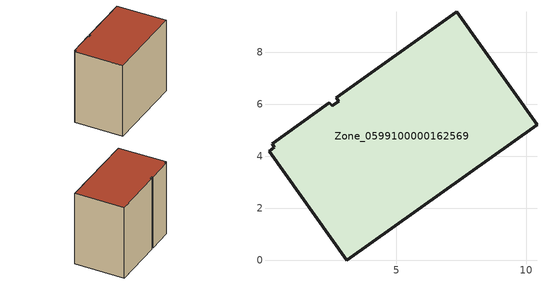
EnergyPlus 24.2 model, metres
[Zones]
Zone_0599100000162569
 floor ground (C_G): 2.43,6.07 2.54,5.95 2.79,6.13 2.69,6.26 7.32,9.56 10.42,5.22 3.1,0 0.1,4.2 0.31,4.35 0.21,4.49 z0
 wall outside (C_F): 10.42,5.22 7.32,9.56 2.69,6.26 2.79,6.13 2.54,5.95 2.43,6.07 0.21,4.49 0.31,4.35 0.1,4.2 3.1,0 10.42,5.22 z0:8.01
 roof outside (C_R): 2.54,5.95 2.43,6.07 0.21,4.49 0.31,4.35 0.1,4.2 3.1,0 10.42,5.22 7.32,9.56 2.69,6.26 2.79,6.13 z8.01
[BUILDING]
Pand.0599100000162569: North Axis=0; Terrain=City; Loads Convergence Tolerance Value=0.04; Temperature Convergence Tolerance Value=0.4; Solar Distribution=FullExterior; Maximum Number of Warmup Days=25; Minimum Number of Warmup Days=1
[Site:Location]
Rotterdam.The.Hague.AP_ZH_NLD Design_Conditions: Latitude=51.96; Longitude=4.45; Time Zone=1; Elevation=-4.5
[SITE:GROUNDTEMPERATURE:BUILDINGSURFACE]
18, 18, 18, 18, 18, 18, 18, 18, 18, 18, 18, 18
[MATERIAL] Thermal Absorptance=0.9; Solar Absorptance=0.7; Visible Absorptance=0.7
Name | Roughness | Thickness | Conductivity | Density | Specific Heat
G.TC.1975-1991 | MediumSmooth | 0.15 | 0.288461 | 540 | 1210
F.TC.1975-1991 | Rough | 0.3 | 0.230769 | 1920 | 840
R.TC.1975-1991 | MediumRough | 0.2 | 0.153846 | 1500 | 1000
[CONSTRUCTION]
C_G: G.TC.1975-1991
C_F: F.TC.1975-1991
C_R: R.TC.1975-1991
[ZONE]
Zone_0599100000162569: Type=1; Multiplier=1; Ceiling Height=Autocalculate; Volume=Autocalculate; Floor Area=autocalculate; Part of Total Floor Area=Yes
[ZONEINFILTRATION:DESIGNFLOWRATE]
Infil_Zone_0599100000162569: Zone or ZoneList or Space or SpaceList=Zone_0599100000162569; Schedule=AlwaysOn; Design Flow Rate Calculation Method=Flow/Area; Flow Rate per Floor Area=0.003; Constant Term Coefficient=1; Temperature Term Coefficient=0; Velocity Term Coefficient=0; Velocity Squared Term Coefficient=0
[HVACTEMPLATE:ZONE:IDEALLOADSAIRSYSTEM]
Zone_0599100000162569: Maximum Heating Supply Air Temperature=50; Minimum Cooling Supply Air Temperature=13; Maximum Heating Supply Air Humidity Ratio=0.0156; Minimum Cooling Supply Air Humidity Ratio=0.0077; Heating Limit=NoLimit; Cooling Limit=NoLimit; Dehumidification Control Type=ConstantSensibleHeatRatio; Cooling Sensible Heat Ratio=0.7; Dehumidification Setpoint=60; Humidification Control Type=None; Humidification Setpoint=30; Outdoor Air Method=None; Outdoor Air Flow Rate per Person=0.00944; Outdoor Air Flow Rate per Zone Floor Area=0; Outdoor Air Flow Rate per Zone=0; Demand Controlled Ventilation Type=None; Outdoor Air Economizer Type=NoEconomizer; Heat Recovery Type=None; Sensible Heat Recovery Effectiveness=0.7; Latent Heat Recovery Effectiveness=0.65
[ZONECONTROL:THERMOSTAT]
ThermostatControl_Zone_0599100000162569: Zone or ZoneList=Zone_0599100000162569; Control Type Schedule=DualSetpointControlType; Control 1=Thermostat_Zone_0599100000162569; Temperature Difference Between Cutout And Setpoint=0
[THERMOSTATSETPOINT:DUALSETPOINT]
Thermostat_Zone_0599100000162569: Heating Setpoint Temperature Schedule=HeatingSetpoint_Zone_0599100000162569; Cooling Setpoint Temperature Schedule=CoolingSetpoint_Zone_0599100000162569
[SCHEDULE:COMPACT]
HeatingSetpoint_Zone_0599100000162569: Through: 12/31, For: AllDays, Until: 24:00, 21
CoolingSetpoint_Zone_0599100000162569: Through: 12/31, For: AllDays, Until: 24:00, 24
DualSetpointControlType: Through: 12/31, For: AllDays, Until: 24:00, 4
AlwaysOn: Through: 12/31, For: AllDays, Until: 24:00, 1
